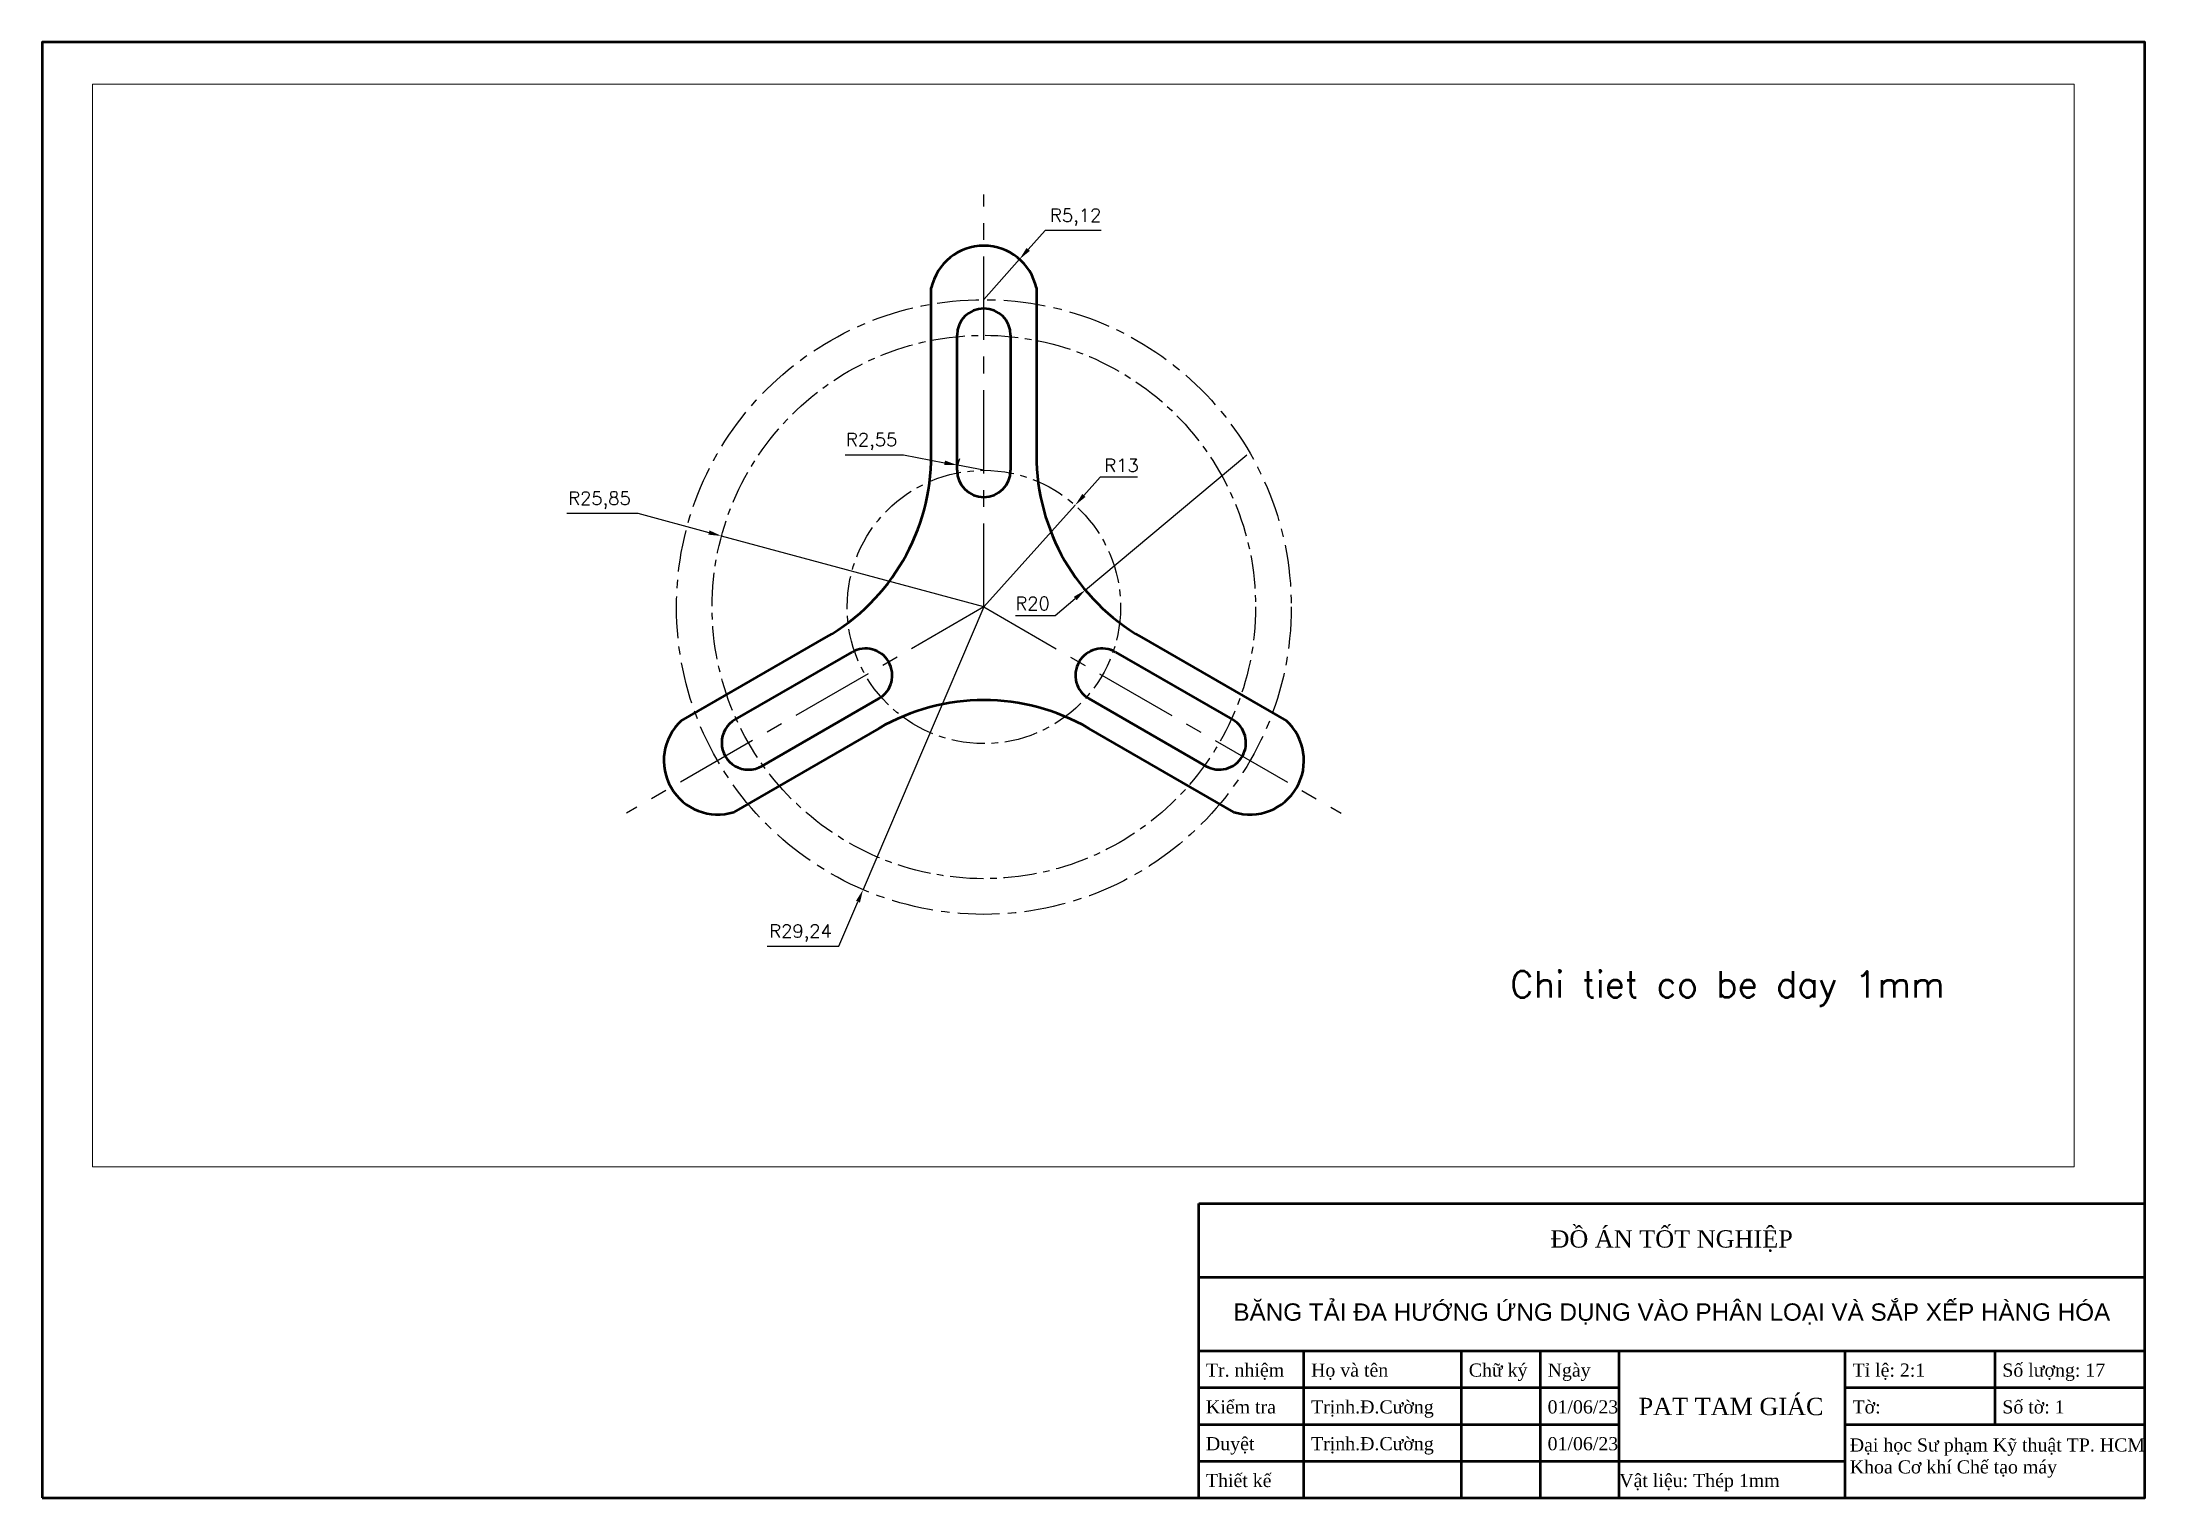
# Paper-space layout 'A3H' of a CAD drawing. Header units: millimetres. Extents: x 7 to 407, y 7 to 284.
# The model-space entities are those that its viewports show. They can reach past a viewport. Long polylines and large blocks are cut down to what shows.
import ezdxf

# ---------------------------------------------------------------- set-up
doc = ezdxf.new("R2010")
doc.units = ezdxf.units.MM
doc.header["$LTSCALE"] = 0.5
doc.header["$PDMODE"] = 33
doc.header["$PDSIZE"] = 1
doc.linetypes.add('CENTER', pattern=[50.8, 31.75, -6.35, 6.35, -6.35])
doc.layers.add('BOL', color=7, linetype='Continuous', lineweight=50)
doc.layers.add('BOX', color=5, linetype='Continuous', lineweight=50)
for name, color, linetype in [('CEN', 1, 'CENTER'), ('DIM', 5, 'Continuous'), ('TXT', 114, 'Continuous')]:
    doc.layers.add(name, color=color, linetype=linetype)
doc.layers.add('VP', color=6, linetype='Continuous', plot=False)
doc.styles.add('DIM', font='simplex.shx')
doc.styles.add('TXT', font='arial.ttf')
doc.dimstyles.new('ISO', dxfattribs={"dimscale": 0, "dimtxt": 2.5, "dimasz": 2.5, "dimexe": 1.25, "dimexo": 0, "dimgap": 1, "dimtad": 1, "dimtoh": 1, "dimtxsty": 'DIM', "dimcen": 2.5, "dimadec": 0, "dimazin": 0, "dimtfac": 1, "dimtmove": 0, "dimatfit": 3, "dimfxl": 1, "dimtolj": 1, "dimarcsym": 0})

# ---------------------------------------------------------------- blocks, each defined once
blk = doc.blocks.new('*D30')
at = {"layer": 'Defpoints', "color": 0, "transparency": 16777216}
for p in [(235.96, 205.22), (205.26, 179.57)]:
    blk.add_point(p, dxfattribs=at)
at = {"layer": 'DIM', "color": 0, "lineweight": -2, "transparency": 16777216}
for p, q in [((235.96, 205.22), (205.26, 179.57)), ((199.5, 174.76), (203.34, 177.97)), ((191.95, 174.76), (199.5, 174.76))]:
    blk.add_line(p, q, dxfattribs=at)
at = {"layer": 'DIM', "color": 0, "transparency": 16777216}
blk.add_solid([(203.07, 178.29), (203.61, 177.65), (205.26, 179.57)], dxfattribs=at)
at = {"layer": 'DIM', "color": 0, "transparency": 16777216, "insert": (195.23, 177.01), "char_height": 2.5, "attachment_point": 5, "style": 'DIM'}
blk.add_mtext('\\A1;R20', dxfattribs=at)
blk = doc.blocks.new('*D34')
at = {"layer": 'Defpoints', "color": 0, "transparency": 16777216}
for p in [(192.74, 242.5), (185.96, 234.82)]:
    blk.add_point(p, dxfattribs=at)
at = {"layer": 'DIM', "color": 0, "lineweight": -2, "transparency": 16777216}
for p, q in [((197.6, 248), (194.4, 244.37)), ((208.25, 248), (197.6, 248)), ((185.96, 234.82), (192.74, 242.5))]:
    blk.add_line(p, q, dxfattribs=at)
at = {"layer": 'DIM', "color": 0, "transparency": 16777216}
blk.add_solid([(194.08, 244.65), (194.71, 244.1), (192.74, 242.5)], dxfattribs=at)
at = {"layer": 'DIM', "color": 0, "transparency": 16777216, "insert": (203.42, 250.49), "char_height": 2.5, "attachment_point": 5, "style": 'DIM'}
blk.add_mtext('\\A1;R5,12', dxfattribs=at)
blk = doc.blocks.new('*D35')
at = {"layer": 'Defpoints', "color": 0, "transparency": 16777216}
for p in [(180.95, 203.32), (185.96, 202.35)]:
    blk.add_point(p, dxfattribs=at)
at = {"layer": 'DIM', "color": 0, "lineweight": -2, "transparency": 16777216}
for p, q in [((159.56, 205.32), (170.68, 205.32)), ((170.68, 205.32), (178.5, 203.8)), ((185.96, 202.35), (180.95, 203.32))]:
    blk.add_line(p, q, dxfattribs=at)
blk.add_arc((185.96, 202.35), 5.1, 154.9646, 180, dxfattribs=at)
at = {"layer": 'DIM', "color": 0, "transparency": 16777216}
blk.add_solid([(178.57, 204.21), (178.42, 203.39), (180.95, 203.32)], dxfattribs=at)
at = {"layer": 'DIM', "color": 0, "transparency": 16777216, "insert": (164.62, 207.81), "char_height": 2.5, "attachment_point": 5, "style": 'DIM'}
blk.add_mtext('\\A1;R2,55', dxfattribs=at)
blk = doc.blocks.new('*U38')
at = {"layer": 'CEN'}
blk.add_line((0, -39.24), (0, 39.24), dxfattribs=at)
blk = doc.blocks.new('*U39')
at = {"layer": 'CEN', "color": 0, "linetype": 'ByBlock', "lineweight": -2, "transparency": 16777216}
blk.add_blockref('*U38', (185.96, 215.59), dxfattribs=at)
for p, rotation in [((151.98, 156.73), 120), ((219.94, 156.73), 240)]:
    blk.add_blockref('*U38', p, dxfattribs=dict(at, rotation=rotation))
blk = doc.blocks.new('*D40')
at = {"layer": 'Defpoints', "color": 0, "transparency": 16777216}
for p in [(508.7, 377.8), (500.02, 368.12)]:
    blk.add_point(p, dxfattribs=at)
at = {"layer": 'DIM', "color": 0, "lineweight": -2, "transparency": 16777216}
for p, q in [((511.09, 380.46), (509.53, 378.73)), ((514.62, 380.46), (511.09, 380.46)), ((500.02, 368.12), (508.7, 377.8))]:
    blk.add_line(p, q, dxfattribs=at)
at = {"layer": 'DIM', "color": 0, "transparency": 16777216}
blk.add_solid([(509.38, 378.87), (509.69, 378.59), (508.7, 377.8)], dxfattribs=at)
at = {"layer": 'DIM', "color": 0, "transparency": 16777216, "insert": (513.11, 381.59), "char_height": 1.25, "attachment_point": 5, "style": 'DIM'}
blk.add_mtext('\\A1;R13', dxfattribs=at)
blk = doc.blocks.new('*D41')
at = {"layer": 'Defpoints', "color": 0, "transparency": 16777216}
for p in [(475.07, 374.87), (500.02, 368.12)]:
    blk.add_point(p, dxfattribs=at)
at = {"layer": 'DIM', "color": 0, "lineweight": -2, "transparency": 16777216}
for p, q in [((460.34, 377.03), (467.09, 377.03)), ((467.09, 377.03), (473.86, 375.2)), ((500.02, 368.12), (475.07, 374.87))]:
    blk.add_line(p, q, dxfattribs=at)
at = {"layer": 'DIM', "color": 0, "transparency": 16777216}
blk.add_solid([(473.92, 375.4), (473.81, 375), (475.07, 374.87)], dxfattribs=at)
at = {"layer": 'DIM', "color": 0, "transparency": 16777216, "insert": (463.46, 378.27), "char_height": 1.25, "attachment_point": 5, "style": 'DIM'}
blk.add_mtext('\\A1;R25,85', dxfattribs=at)
blk = doc.blocks.new('*D42')
at = {"layer": 'Defpoints', "color": 0, "transparency": 16777216}
for p in [(500.02, 368.12), (488.53, 341.23)]:
    blk.add_point(p, dxfattribs=at)
at = {"layer": 'DIM', "color": 0, "lineweight": -2, "transparency": 16777216}
for p, q in [((500.02, 368.12), (488.53, 341.23)), ((486.23, 335.85), (488.04, 340.08)), ((479.42, 335.85), (486.23, 335.85))]:
    blk.add_line(p, q, dxfattribs=at)
at = {"layer": 'DIM', "color": 0, "transparency": 16777216}
blk.add_solid([(487.85, 340.16), (488.23, 340), (488.53, 341.23)], dxfattribs=at)
at = {"layer": 'DIM', "color": 0, "transparency": 16777216, "insert": (482.58, 337.1), "char_height": 1.25, "attachment_point": 5, "style": 'DIM'}
blk.add_mtext('\\A1;R29,24', dxfattribs=at)

msp = doc.modelspace()

# ---------------------------------------------------------------- linework, layer by layer
at = {"layer": 'BOL', "linetype": 'Continuous'}
for p, q in [((495.016, 382.552), (495.016, 398.464)), ((505.016, 398.464), (505.016, 382.552)), ((497.466, 381.118), (497.466, 393.965)), ((502.566, 393.965), (502.566, 381.118)), ((471.236, 357.276), (485.016, 365.232)), ((515.016, 365.232), (528.797, 357.276)), ((476.358, 357.404), (487.483, 363.827)), ((512.55, 363.827), (523.675, 357.404)), ((490.033, 359.41), (478.908, 352.987)), ((521.125, 352.987), (510, 359.41)), ((490.016, 356.571), (476.236, 348.615)), ((523.796, 348.615), (510.016, 356.571))]:
    msp.add_line(p, q, dxfattribs=at)
for centre, radius, start, end in [((500.016, 397.355), 5.122, 12.50574, 167.49291), ((500.016, 393.965), 2.55, 0, 180), ((475.016, 382.552), 20, 300, 0), ((525.016, 382.552), 20, 180, 240), ((500.016, 381.118), 2.55, 180, 0), ((488.758, 361.618), 2.55, 300, 120), ((511.275, 361.618), 2.55, 60, 240), ((500.016, 339.251), 20, 60, 120), ((474.696, 353.5), 5.122, 132.50574, 287.49291), ((477.633, 355.195), 2.55, 120, 300), ((522.4, 355.195), 2.55, 240, 60), ((525.336, 353.5), 5.122, 252.50574, 47.49291)]:
    msp.add_arc(centre, radius, start, end, dxfattribs=at)
at = {"layer": 'CEN'}
msp.add_circle((500.016, 368.118), 29.237, dxfattribs=at)
at = {"layer": 'CEN', "ltscale": 0.8}
for radius in [25.846, 13]:
    msp.add_circle((500.016, 368.118), radius, dxfattribs=at)

# ---------------------------------------------------------------- dimensions: what is measured, and where the dimension line sits
at = {"layer": 'DIM'}
for mpoint, picture, middle in [((508.696, 377.797), '*D40', (513.106, 380.464)), ((475.067, 374.87), '*D41', (463.463, 377.03)), ((488.531, 341.232), '*D42', (482.578, 335.852))]:
    dim = msp.add_radius_dim(center=(500.016, 368.118), mpoint=mpoint, dimstyle='ISO', override={"dimscale": 0.5}, dxfattribs=at)
    dim.commit()
    dim.dimension.update_dxf_attribs({"geometry": picture, "text_midpoint": middle, "dimtype": 164})

psp = doc.layouts.new('A3H')

# ---------------------------------------------------------------- linework, layer by layer
at = {"layer": 'BOX'}
for p, q in [((226.827, 6.846), (226.827, 62.846)), ((226.827, 62.846), (406.827, 62.846)), ((226.827, 48.846), (406.827, 48.846)), ((226.827, 34.846), (406.827, 34.846)), ((246.827, 6.846), (246.827, 34.846)), ((276.827, 6.846), (276.827, 34.846)), ((291.827, 6.846), (291.827, 34.846)), ((306.827, 6.846), (306.827, 34.846)), ((349.827, 6.846), (349.827, 34.846)), ((378.327, 20.846), (378.327, 34.846)), ((226.827, 27.846), (306.827, 27.846)), ((349.827, 27.846), (406.827, 27.846)), ((226.827, 20.846), (306.827, 20.846)), ((349.827, 20.846), (406.827, 20.846)), ((226.827, 13.846), (349.827, 13.846))]:
    psp.add_line(p, q, dxfattribs=at)
psp.add_lwpolyline([(6.799, 6.846), (406.827, 6.846), (406.827, 283.826), (6.799, 283.826)], close=True, dxfattribs=at)

# ---------------------------------------------------------------- block references
at = {"layer": 'CEN'}
psp.add_blockref('*U39', (0, 0), dxfattribs=at)

# ---------------------------------------------------------------- texts
at = {"layer": 'TXT', "insert": (286.046, 107.045), "char_height": 5, "width": 120.28797, "attachment_point": 1, "style": 'DIM'}
psp.add_mtext('Chi tiet co be day 1mm', dxfattribs=at)
at = {"layer": 'TXT'}
for s, width, heights, insert, char_height, attachment_point, style in [('\\pxqc;{\\fTimes New Roman|b0|i0|c0|p18;ĐỒ ÁN TỐT NGHIỆP}', 179.92673, [15.475], (226.827, 55.706), 3.3, 4, 'TXT'), ('BĂNG TẢI ĐA HƯỚNG ỨNG DỤNG VÀO PHÂN LOẠI VÀ SẮP XẾP HÀNG HÓA', 180, [0], (316.827, 41.846), 3.3, 5, 'TXT'), ('{\\fTimes New Roman|b0|i0|c0|p18;Tr. nhiệm}', 20, [0], (228.2, 32.42), 2.5, 1, 'DIM'), ('{\\fTimes New Roman|b0|i0|c0|p18;Họ và tên}', 20, [0], (248.2, 32.42), 2.5, 1, 'DIM'), ('{\\fTimes New Roman|b0|i0|c0|p18;Chữ ký}', 20, [0], (278.2, 32.42), 2.5, 1, 'DIM'), ('{\\fTimes New Roman|b0|i0|c0|p18;Ngày}', 20, [0], (293.2, 32.42), 2.5, 1, 'DIM'), ('{\\fTimes New Roman|b0|i0|c0|p18;Tỉ lệ: 2:1}', 20, [0], (351.2, 32.42), 2.5, 1, 'DIM'), ('{\\fTimes New Roman|b0|i0|c0|p18;Số lượng: 17}', 25.63596, [0], (379.7, 32.42), 2.5, 1, 'DIM'), ('{\\fTimes New Roman|b0|i0|c0|p18;Kiểm tra}', 20, [0], (228.2, 25.42), 2.5, 1, 'DIM'), ('{\\fTimes New Roman|b0|i0|c0|p18;Trịnh.Đ.Cường}', 25.48878, [0], (248.2, 25.42), 2.5, 1, 'DIM'), ('{\\fTimes New Roman|b0|i0|c0|p18;01/06/23}', 20, [0], (293.2, 25.42), 2.5, 1, 'DIM'), ('\\pxqc;{\\fTimes New Roman|b0|i0|c0|p18;PAT TAM GIÁC}', 42.53563, [21.081], (328.095, 24.22), 3.3, 5, 'DIM'), ('{\\fTimes New Roman|b0|i0|c0|p18;Tờ: }', 20, [0], (351.2, 25.42), 2.5, 1, 'DIM'), ('{\\fTimes New Roman|b0|i0|c0|p18;Số tờ: 1}', 20, [0], (379.7, 25.42), 2.5, 1, 'DIM'), ('{\\fTimes New Roman|b0|i0|c0|p18;Duyệt}', 20, [0], (228.2, 18.42), 2.5, 1, 'DIM'), ('{\\fTimes New Roman|b0|i0|c0|p18;Trịnh.Đ.Cường}', 25.48878, [0], (248.2, 18.42), 2.5, 1, 'DIM'), ('{\\fTimes New Roman|b0|i0|c0|p18;01/06/23}', 20, [0], (293.2, 18.42), 2.5, 1, 'DIM'), ('{\\fTimes New Roman|b0|i0|c0|p18;Đại học Sư phạm Kỹ thuật TP. HCM\\PKhoa Cơ khí Chế tạo máy}', 55.38588, [0], (350.675, 18.175), 2.5, 1, 'DIM'), ('{\\fTimes New Roman|b0|i0|c0|p18;Thiết kế}', 20, [0], (228.2, 11.42), 2.5, 1, 'DIM'), ('{\\fTimes New Roman|b0|i0|c0|p18;Vật liệu: Thép 1mm}', 43, [4.574], (306.827, 11.42), 2.5, 1, 'DIM')]:
    psp.add_mtext_dynamic_manual_height_columns(s, width=width, gutter_width=12.5, heights=heights, dxfattribs=dict(at, insert=insert, char_height=char_height, attachment_point=attachment_point, style=style))

# ---------------------------------------------------------------- dimensions: what is measured, and where the dimension line sits
at = {"layer": 'DIM'}
for center, mpoint, picture, middle in [((185.956, 234.823), (192.74, 242.498), '*D34', (203.425, 248)), ((185.956, 202.35), (180.95, 203.322), '*D35', (170.679, 205.317))]:
    dim = psp.add_radius_dim(center=center, mpoint=mpoint, dimstyle='ISO', override={"dimscale": 1, "dimlfac": -0.5}, dxfattribs=at)
    dim.commit()
    dim.dimension.update_dxf_attribs({"geometry": picture, "text_midpoint": middle, "dimtype": 164})
dim = psp.add_radius_dim(center=(235.956, 205.217), mpoint=(205.258, 179.573), dimstyle='ISO', override={"dimscale": 1, "dimlfac": -0.5}, dxfattribs=at)
dim.commit()
dim.dimension.update_dxf_attribs({"geometry": '*D30', "text_midpoint": (195.228, 177.015)})

# ---------------------------------------------------------------- viewports
at = {"layer": 'VP'}
psp.add_viewport(center=(204.856, 172.843), size=(376.978, 205.97719), view_center_point=(509.466, 366.365), view_height=102.98859, dxfattribs=at)

doc.saveas('drawing.dxf')
